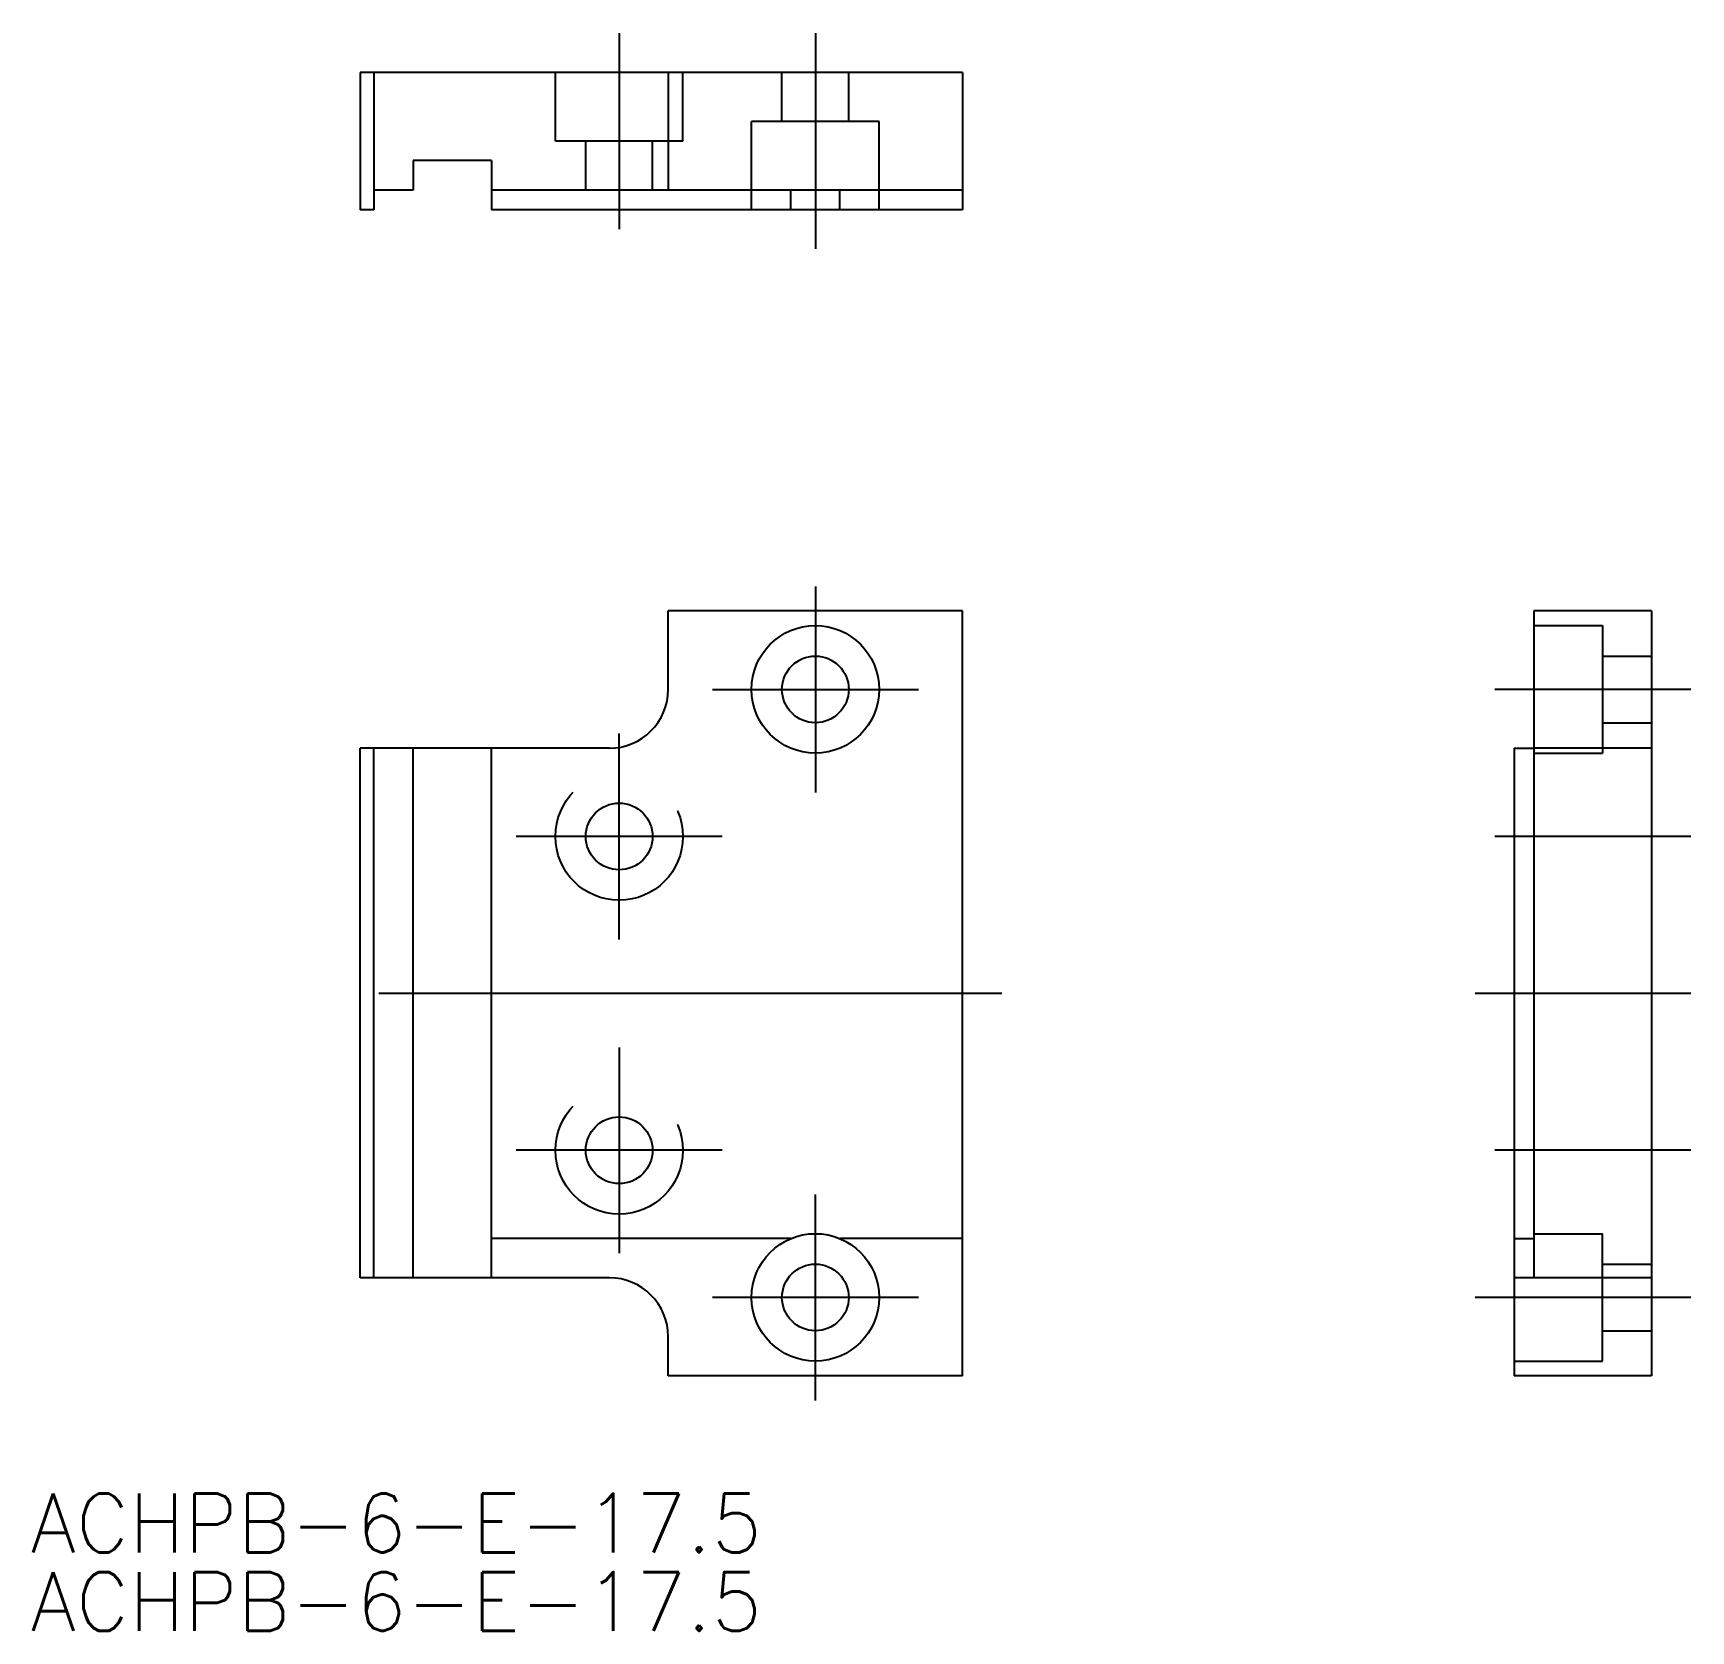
# Model space of a CAD drawing. Extents: x -16.7 to 67.8, y -32.5 to 49.
import ezdxf

# ---------------------------------------------------------------- set-up
doc = ezdxf.new("R2010")
doc.units = 0
doc.linetypes.add('CENTER', pattern=[50.8, 31.75, -6.35, 6.35, -6.35])
doc.linetypes.add('DASHED', pattern=[19.05, 12.7, -6.35])
doc.layers.get('0').update_dxf_attribs({"linetype": 'CONTINUOUS'})
doc.layers.add('CENTER', color=1, linetype='CENTER')
doc.styles.get("Standard").update_dxf_attribs({"font": 'txt.shx', "height": 3, "bigfont": 'bigfont.shx'})

# ---------------------------------------------------------------- blocks, each defined once
blk = doc.blocks.new('*U2')
at = {"color": 7, "linetype": 'CONTINUOUS'}
blk.add_text('ACHPB-6-E-17.5', height=3, dxfattribs=at).set_placement((-16.8, -28.5))
blk = doc.blocks.new('*U3')
at = {"color": 7, "linetype": 'CONTINUOUS'}
blk.add_text('ACHPB-6-E-17.5', height=3, dxfattribs=at).set_placement((-16.8, -32.5))

msp = doc.modelspace()

# ---------------------------------------------------------------- linework, layer by layer
at = {"color": 7, "linetype": 'CONTINUOUS'}
for p, q in [((30.7, 46.957), (0, 46.957)), ((0, 46.957), (0, 39.957)), ((0.7, 46.957), (0.7, 39.957)), ((15.7, 46.957), (15.7, 40.957)), ((30.7, 46.957), (30.7, 39.957)), ((6.7, 42.457), (2.7, 42.457)), ((2.7, 42.457), (2.7, 40.957)), ((6.7, 42.457), (6.7, 39.957)), ((2.7, 40.957), (0.7, 40.957)), ((30.7, 40.957), (6.7, 40.957)), ((21.95, 39.957), (21.95, 40.957)), ((24.45, 39.957), (24.45, 40.957)), ((0.7, 39.957), (0, 39.957)), ((30.7, 39.957), (6.7, 39.957)), ((30.7, 19.5), (15.7, 19.5)), ((15.7, 15.5), (15.7, 19.5)), ((30.7, -19.5), (30.7, 19.5)), ((59.828, 19.5), (59.828, -12.5)), ((65.828, 19.5), (59.828, 19.5)), ((65.828, 19.5), (65.828, -19.5)), ((0, -14.5), (0, 12.5)), ((12.7, 12.5), (0, 12.5)), ((0.7, -14.5), (0.7, 12.5)), ((2.7, -14.5), (2.7, 12.5)), ((6.7, -14.5), (6.7, 12.5)), ((58.828, 12.5), (58.828, -19.5)), ((58.828, 12.5), (59.828, 12.5)), ((21.95, -12.5), (6.7, -12.5)), ((30.7, -12.5), (24.45, -12.5)), ((58.828, -12.5), (59.828, -12.5)), ((12.7, -14.5), (0, -14.5)), ((15.7, -19.5), (15.7, -17.5)), ((30.7, -19.5), (15.7, -19.5)), ((65.828, -19.5), (58.828, -19.5))]:
    msp.add_line(p, q, dxfattribs=at)
at = {"color": 3, "linetype": 'DASHED'}
for p, q in [((9.95, 43.457), (9.95, 46.957)), ((16.45, 43.457), (16.45, 46.957)), ((21.5, 44.457), (21.5, 46.957)), ((24.9, 44.457), (24.9, 46.957)), ((26.45, 44.457), (19.95, 44.457)), ((19.95, 39.957), (19.95, 44.457)), ((26.45, 39.957), (26.45, 44.457)), ((16.45, 43.457), (9.95, 43.457)), ((11.5, 40.957), (11.5, 43.457)), ((14.9, 40.957), (14.9, 43.457)), ((59.828, 18.75), (63.328, 18.75)), ((63.328, 18.75), (63.328, 12.25)), ((63.328, 17.2), (65.828, 17.2)), ((63.328, 13.8), (65.828, 13.8)), ((65.828, 12.5), (59.828, 12.5)), ((59.828, 12.25), (63.328, 12.25)), ((59.828, -12.25), (63.328, -12.25)), ((59.828, -12.5), (59.828, -14.5)), ((63.328, -18.75), (63.328, -12.25)), ((63.328, -13.8), (65.828, -13.8)), ((65.828, -14.5), (58.828, -14.5)), ((63.328, -17.2), (65.828, -17.2)), ((58.828, -18.75), (63.328, -18.75))]:
    msp.add_line(p, q, dxfattribs=at)
at = {"color": 7, "linetype": 'CONTINUOUS'}
for centre, radius in [((23.2, 15.5), 3.25), ((23.2, 15.5), 1.7), ((13.2, 8), 1.7), ((13.2, -8), 1.7), ((23.2, -15.5), 3.25), ((23.2, -15.5), 1.7)]:
    msp.add_circle(centre, radius, dxfattribs=at)
at = {"color": 3, "linetype": 'DASHED'}
for centre in [(13.2, 8), (13.2, -8)]:
    msp.add_circle(centre, 3.25, dxfattribs=at)
at = {"color": 7, "linetype": 'CONTINUOUS'}
for centre, start, end in [((12.7, 15.5), 270, 0), ((12.7, -17.5), 0, 90)]:
    msp.add_arc(centre, 3, start, end, dxfattribs=at)
at = {"layer": 'CENTER', "color": 1, "linetype": 'CENTER'}
for p, q in [((13.2, 48.957), (13.2, 38.957)), ((23.2, 48.957), (23.2, 37.957)), ((23.2, 20.75), (23.2, 10.25)), ((17.95, 15.5), (28.45, 15.5)), ((67.828, 15.5), (57.828, 15.5)), ((13.2, 2.75), (13.2, 13.25)), ((18.45, 8), (7.95, 8)), ((67.828, 8), (57.828, 8)), ((32.7, 0), (-2, 0)), ((67.828, 0), (56.828, 0)), ((13.2, -2.75), (13.2, -13.25)), ((18.45, -8), (7.95, -8)), ((67.828, -8), (57.828, -8)), ((23.2, -20.75), (23.2, -10.25)), ((28.45, -15.5), (17.95, -15.5)), ((67.828, -15.5), (56.828, -15.5))]:
    msp.add_line(p, q, dxfattribs=at)

# ---------------------------------------------------------------- block references
at = {"color": 7, "linetype": 'CONTINUOUS'}
for name in ['*U2', '*U3']:
    msp.add_blockref(name, (0, 0), dxfattribs=at)

doc.saveas('drawing.dxf')
